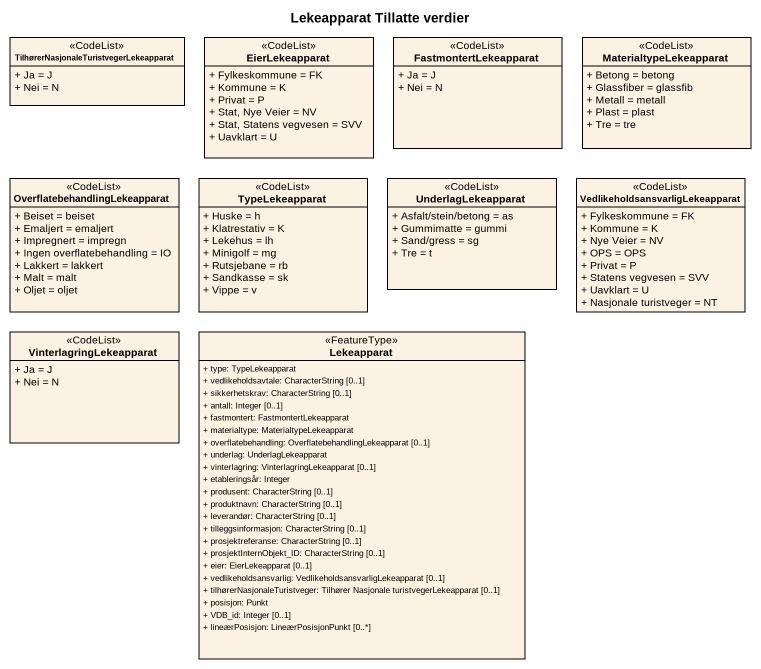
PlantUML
@startuml
title Lekeapparat Tillatte verdier
hide circle
hide empty members
skinparam classAttributeIconSize 0
class "TilhørerNasjonaleTuristvegerLekeapparat" as TilhørerNasjonaleTuristveger <<CodeList>> {
  + Ja = J
  + Nei = N
}
class EierLekeapparat <<CodeList>> {
  + Fylkeskommune = FK
  + Kommune = K
  + Privat = P
  + Stat, Nye Veier = NV
  + Stat, Statens vegvesen = SVV
  + Uavklart = U
}
class FastmontertLekeapparat <<CodeList>> {
  + Ja = J
  + Nei = N
}
class MaterialtypeLekeapparat <<CodeList>> {
  + Betong = betong
  + Glassfiber = glassfib
  + Metall = metall
  + Plast = plast
  + Tre = tre
}
class "OverflatebehandlingLekeapparat" as OverflatebehandlingLekeappar <<CodeList>> {
  + Beiset = beiset
  + Emaljert = emaljert
  + Impregnert = impregn
  + Ingen overflatebehandling = IO
  + Lakkert = lakkert
  + Malt = malt
  + Oljet = oljet
}
class TypeLekeapparat <<CodeList>> {
  + Huske = h
  + Klatrestativ = K
  + Lekehus = lh
  + Minigolf = mg
  + Rutsjebane = rb
  + Sandkasse = sk
  + Vippe = v
}
class UnderlagLekeapparat <<CodeList>> {
  + Asfalt/stein/betong = as
  + Gummimatte = gummi
  + Sand/gress = sg
  + Tre = t
}
class "VedlikeholdsansvarligLekeapparat" as VedlikeholdsansvarligLekeapp <<CodeList>> {
  + Fylkeskommune = FK
  + Kommune = K
  + Nye Veier = NV
  + OPS = OPS
  + Privat = P
  + Statens vegvesen = SVV
  + Uavklart = U
  + Nasjonale turistveger = NT
}
class VinterlagringLekeapparat <<CodeList>> {
  + Ja = J
  + Nei = N
}
class Lekeapparat <<FeatureType>> {
  + type: TypeLekeapparat
  + vedlikeholdsavtale: CharacterString [0..1]
  + sikkerhetskrav: CharacterString [0..1]
  + antall: Integer [0..1]
  + fastmontert: FastmontertLekeapparat
  + materialtype: MaterialtypeLekeapparat
  + overflatebehandling: OverflatebehandlingLekeapparat [0..1]
  + underlag: UnderlagLekeapparat
  + vinterlagring: VinterlagringLekeapparat [0..1]
  + etableringsår: Integer
  + produsent: CharacterString [0..1]
  + produktnavn: CharacterString [0..1]
  + leverandør: CharacterString [0..1]
  + tilleggsinformasjon: CharacterString [0..1]
  + prosjektreferanse: CharacterString [0..1]
  + prosjektInternObjekt_ID: CharacterString [0..1]
  + eier: EierLekeapparat [0..1]
  + vedlikeholdsansvarlig: VedlikeholdsansvarligLekeapparat [0..1]
  + tilhørerNasjonaleTuristveger: Tilhører Nasjonale turistvegerLekeapparat [0..1]
  + posisjon: Punkt
  + VDB_id: Integer [0..1]
  + lineærPosisjon: LineærPosisjonPunkt [0..*]
}
@enduml
